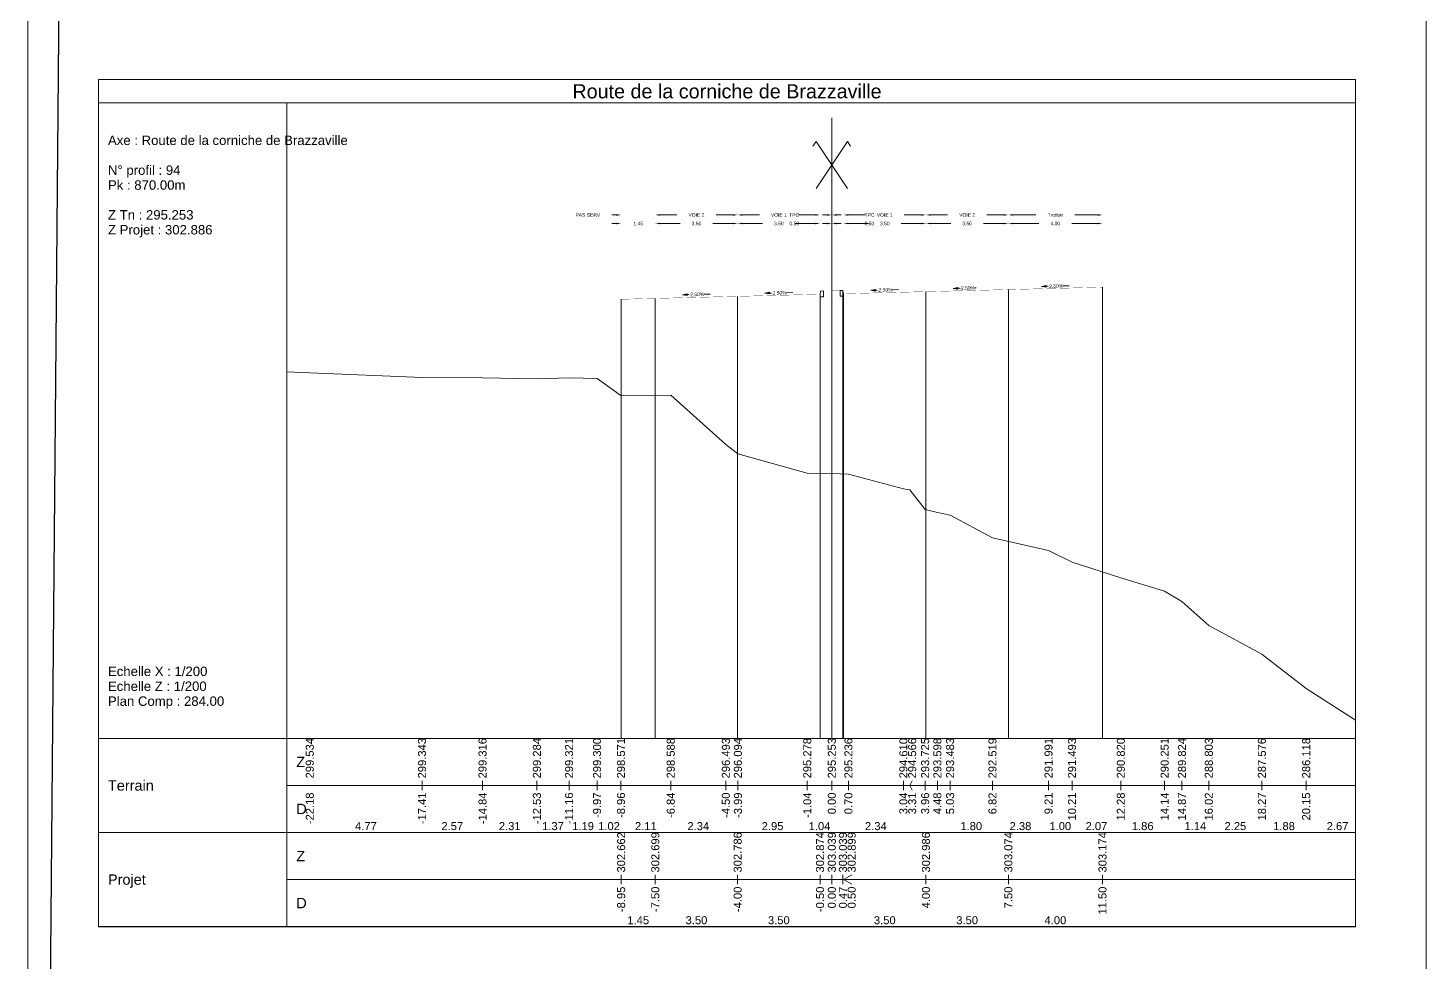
# Model space of a CAD drawing. Extents: x 0 to 74, y -372 to 1003.
# Drawn here: x 0 to 59.4, y 101.7 to 141.4 of the extents above; entities that cross this region are included whole.
import ezdxf
from ezdxf.enums import TextEntityAlignment as Align

# ---------------------------------------------------------------- set-up
doc = ezdxf.new("R2010")
doc.units = 0
doc.header["$LTSCALE"] = 2
doc.header["$PDSIZE"] = -0.004
doc.layers.get('0').update_dxf_attribs({"lineweight": 0})
for name, color, linetype, lineweight in [('Route - Profils type - Content session name', 7, 'Continuous', 0), ('Route - Profils type - PT VIA DRO', 5, 'Continuous', 0), ('Route - Profils type - PT VIA GAU', 5, 'Continuous', 0), ('Route - Route de la corniche de Brazzaville - PT - Cadre_P94', 7, 'Continuous', 0), ('Route - Route de la corniche de Brazzaville - PT - Terrain_P94', 5, 'Continuous', 0)]:
    doc.layers.add(name, color=color, linetype=linetype, lineweight=lineweight)
doc.styles.add('CadreTitre', font='arial.ttf', dxfattribs={"height": 0.003})
doc.styles.add('Cotation', font='arial.ttf')
doc.styles.add('CoteHor', font='arial.ttf', dxfattribs={"height": 0.0022})
doc.styles.add('CoteHorA', font='arial.ttf', dxfattribs={"height": 0.0022})
doc.styles.add('CoteTitre', font='arial.ttf', dxfattribs={"height": 0.0017})
doc.styles.add('CoteTitreA', font='arial.ttf', dxfattribs={"height": 0.0017})
doc.styles.add('CoteVert', font='arial.ttf', dxfattribs={"height": 0.0017})
doc.styles.add('CoteVertA', font='arial.ttf', dxfattribs={"height": 0.0017})
doc.styles.add('ProfilCartouche', font='arial.ttf', dxfattribs={"height": 0.002})
doc.dimstyles.new('BRAZZAVILLE', dxfattribs={"dimtxt": 0.15, "dimasz": 0.2, "dimexe": 0.5, "dimexo": 0.5, "dimgap": 0.5, "dimtad": 0, "dimzin": 0, "dimdsep": 46, "dimtxsty": 'Cotation', "dimsah": 1, "dimcen": 0.1, "dimse1": 1, "dimse2": 1, "dimclrd": 1, "dimclre": 256, "dimclrt": 1, "dimaunit": 2, "dimazin": 0, "dimtfac": 1, "dimtdec": 4, "dimtofl": 0, "dimtmove": 0, "dimatfit": 1, "dimfxl": 1, "dimtolj": 1, "dimtzin": 0, "dimlwd": 0, "dimlwe": 0, "dimarcsym": 0})
doc.dimstyles.get("Standard").update_dxf_attribs({"dimtxt": 0.18, "dimasz": 0.18, "dimexe": 0.18, "dimexo": 0.0625, "dimgap": 0.09, "dimtad": 0, "dimtih": 1, "dimtoh": 1, "dimdec": 4, "dimzin": 0, "dimdsep": 46, "dimtxsty": 'Standard', "dimcen": 0.09, "dimadec": 0, "dimazin": 0, "dimtfac": 1, "dimtdec": 4, "dimtofl": 0, "dimtmove": 0, "dimatfit": 3, "dimfxl": 1, "dimtolj": 1, "dimtzin": 0, "dimarcsym": 0})

# ---------------------------------------------------------------- blocks, each defined once
blk = doc.blocks.new('*D441')
at = {"layer": 'Defpoints', "color": 0, "transparency": 16777216}
for p in [(34.653, 133.056), (34.653, 133.052), (34.153, 130.056)]:
    blk.add_point(p, dxfattribs=at)
at = {"layer": 'Route - Profils type - PT VIA DRO', "color": 1, "lineweight": 0, "transparency": 16777216}
for p, q in [((33.953, 133.052), (33.753, 133.052)), ((34.853, 133.052), (35.053, 133.052))]:
    blk.add_line(p, q, dxfattribs=at)
at = {"layer": 'Route - Profils type - PT VIA DRO', "color": 1, "transparency": 16777216}
for points in [[(33.953, 133.085), (33.953, 133.019), (34.153, 133.052)], [(34.853, 133.085), (34.853, 133.019), (34.653, 133.052)]]:
    blk.add_solid(points, dxfattribs=at)
at = {"layer": 'Route - Profils type - PT VIA DRO', "color": 1, "transparency": 16777216, "insert": (35.748, 133.052), "char_height": 0.15, "attachment_point": 5, "style": 'Cotation'}
blk.add_mtext('\\A1;0.50', dxfattribs=at)
blk = doc.blocks.new('*D442')
at = {"layer": 'Defpoints', "color": 0, "transparency": 16777216}
for p in [(34.653, 133.056), (38.153, 133.056), (38.153, 133.052)]:
    blk.add_point(p, dxfattribs=at)
at = {"layer": 'Route - Profils type - PT VIA DRO', "color": 1, "lineweight": 0, "transparency": 16777216}
for p, q in [((34.853, 133.052), (35.709, 133.052)), ((37.953, 133.052), (37.098, 133.052))]:
    blk.add_line(p, q, dxfattribs=at)
at = {"layer": 'Route - Profils type - PT VIA DRO', "color": 1, "transparency": 16777216}
for points in [[(34.853, 133.085), (34.853, 133.019), (34.653, 133.052)], [(37.953, 133.085), (37.953, 133.019), (38.153, 133.052)]]:
    blk.add_solid(points, dxfattribs=at)
at = {"layer": 'Route - Profils type - PT VIA DRO', "color": 1, "transparency": 16777216, "insert": (36.403, 133.052), "char_height": 0.15, "attachment_point": 5, "style": 'Cotation'}
blk.add_mtext('\\A1;3.50', dxfattribs=at)
blk = doc.blocks.new('*D443')
at = {"layer": 'Defpoints', "color": 0, "transparency": 16777216}
for p in [(38.153, 133.056), (41.653, 133.056), (41.653, 133.052)]:
    blk.add_point(p, dxfattribs=at)
at = {"layer": 'Route - Profils type - PT VIA DRO', "color": 1, "lineweight": 0, "transparency": 16777216}
for p, q in [((38.353, 133.052), (39.209, 133.052)), ((41.453, 133.052), (40.598, 133.052))]:
    blk.add_line(p, q, dxfattribs=at)
at = {"layer": 'Route - Profils type - PT VIA DRO', "color": 1, "transparency": 16777216}
for points in [[(38.353, 133.085), (38.353, 133.019), (38.153, 133.052)], [(41.453, 133.085), (41.453, 133.019), (41.653, 133.052)]]:
    blk.add_solid(points, dxfattribs=at)
at = {"layer": 'Route - Profils type - PT VIA DRO', "color": 1, "transparency": 16777216, "insert": (39.903, 133.052), "char_height": 0.15, "attachment_point": 5, "style": 'Cotation'}
blk.add_mtext('\\A1;3.50', dxfattribs=at)
blk = doc.blocks.new('*D444')
at = {"layer": 'Defpoints', "color": 0, "transparency": 16777216}
for p in [(34.653, 133.415), (34.653, 132.856), (34.153, 130.056)]:
    blk.add_point(p, dxfattribs=at)
at = {"layer": 'Route - Profils type - PT VIA DRO', "color": 1, "lineweight": 0, "transparency": 16777216}
for p, q in [((33.953, 133.415), (33.753, 133.415)), ((34.853, 133.415), (35.053, 133.415))]:
    blk.add_line(p, q, dxfattribs=at)
at = {"layer": 'Route - Profils type - PT VIA DRO', "color": 1, "transparency": 16777216}
for points in [[(33.953, 133.449), (33.953, 133.382), (34.153, 133.415)], [(34.853, 133.449), (34.853, 133.382), (34.653, 133.415)]]:
    blk.add_solid(points, dxfattribs=at)
at = {"layer": 'Route - Profils type - PT VIA DRO', "color": 1, "transparency": 16777216, "insert": (35.756, 133.415), "char_height": 0.15, "attachment_point": 5, "style": 'Cotation'}
blk.add_mtext('\\A1;TPC', dxfattribs=at)
blk = doc.blocks.new('*D445')
at = {"layer": 'Defpoints', "color": 0, "transparency": 16777216}
for p in [(38.153, 133.415), (38.153, 133.056), (34.653, 132.856)]:
    blk.add_point(p, dxfattribs=at)
at = {"layer": 'Route - Profils type - PT VIA DRO', "color": 1, "lineweight": 0, "transparency": 16777216}
for p, q in [((34.853, 133.415), (35.585, 133.415)), ((37.953, 133.415), (37.221, 133.415))]:
    blk.add_line(p, q, dxfattribs=at)
at = {"layer": 'Route - Profils type - PT VIA DRO', "color": 1, "transparency": 16777216}
for points in [[(34.853, 133.449), (34.853, 133.382), (34.653, 133.415)], [(37.953, 133.449), (37.953, 133.382), (38.153, 133.415)]]:
    blk.add_solid(points, dxfattribs=at)
at = {"layer": 'Route - Profils type - PT VIA DRO', "color": 1, "transparency": 16777216, "insert": (36.403, 133.415), "char_height": 0.15, "attachment_point": 5, "style": 'Cotation'}
blk.add_mtext('\\A1;VOIE 1', dxfattribs=at)
blk = doc.blocks.new('*D446')
at = {"layer": 'Defpoints', "color": 0, "transparency": 16777216}
for p in [(38.153, 133.056), (41.653, 133.415), (41.653, 133.056)]:
    blk.add_point(p, dxfattribs=at)
at = {"layer": 'Route - Profils type - PT VIA DRO', "color": 1, "lineweight": 0, "transparency": 16777216}
for p, q in [((38.353, 133.415), (39.071, 133.415)), ((41.453, 133.415), (40.735, 133.415))]:
    blk.add_line(p, q, dxfattribs=at)
at = {"layer": 'Route - Profils type - PT VIA DRO', "color": 1, "transparency": 16777216}
for points in [[(38.353, 133.449), (38.353, 133.382), (38.153, 133.415)], [(41.453, 133.449), (41.453, 133.382), (41.653, 133.415)]]:
    blk.add_solid(points, dxfattribs=at)
at = {"layer": 'Route - Profils type - PT VIA DRO', "color": 1, "transparency": 16777216, "insert": (39.903, 133.415), "char_height": 0.15, "attachment_point": 5, "style": 'Cotation'}
blk.add_mtext('\\A1;VOIE 2', dxfattribs=at)
blk = doc.blocks.new('*D447')
at = {"layer": 'Defpoints', "color": 0, "transparency": 16777216}
for p in [(41.653, 133.056), (45.653, 133.056), (45.653, 133.052)]:
    blk.add_point(p, dxfattribs=at)
at = {"layer": 'Route - Profils type - PT VIA DRO', "color": 1, "lineweight": 0, "transparency": 16777216}
for p, q in [((41.853, 133.052), (42.955, 133.052)), ((45.453, 133.052), (44.351, 133.052))]:
    blk.add_line(p, q, dxfattribs=at)
at = {"layer": 'Route - Profils type - PT VIA DRO', "color": 1, "transparency": 16777216}
for points in [[(41.853, 133.085), (41.853, 133.019), (41.653, 133.052)], [(45.453, 133.085), (45.453, 133.019), (45.653, 133.052)]]:
    blk.add_solid(points, dxfattribs=at)
at = {"layer": 'Route - Profils type - PT VIA DRO', "color": 1, "transparency": 16777216, "insert": (43.653, 133.052), "char_height": 0.15, "attachment_point": 5, "style": 'Cotation'}
blk.add_mtext('\\A1;4.00', dxfattribs=at)
blk = doc.blocks.new('*D448')
at = {"layer": 'Defpoints', "color": 0, "transparency": 16777216}
for p in [(41.653, 133.056), (45.653, 133.415), (45.653, 133.056)]:
    blk.add_point(p, dxfattribs=at)
at = {"layer": 'Route - Profils type - PT VIA DRO', "color": 1, "lineweight": 0, "transparency": 16777216}
for p, q in [((41.853, 133.415), (42.822, 133.415)), ((45.453, 133.415), (44.484, 133.415))]:
    blk.add_line(p, q, dxfattribs=at)
at = {"layer": 'Route - Profils type - PT VIA DRO', "color": 1, "transparency": 16777216}
for points in [[(41.853, 133.449), (41.853, 133.382), (41.653, 133.415)], [(45.453, 133.449), (45.453, 133.382), (45.653, 133.415)]]:
    blk.add_solid(points, dxfattribs=at)
at = {"layer": 'Route - Profils type - PT VIA DRO', "color": 1, "transparency": 16777216, "insert": (43.653, 133.415), "char_height": 0.15, "attachment_point": 5, "style": 'Cotation'}
blk.add_mtext('\\A1;Trottoir', dxfattribs=at)
blk = doc.blocks.new('MENSURA_COTEPENTE_135')
at = {"layer": 'Route - Profils type - PT VIA DRO', "linetype": 'Continuous', "lineweight": 0}
blk.add_hatch(color=1, dxfattribs=at).paths.add_polyline_path([(0.18004, -3.83959), (0.17905, -3.83979), (0.18005, -3.83994)])
at = {"layer": 'Route - Profils type - PT VIA DRO', "color": 1, "linetype": 'Continuous', "lineweight": 0}
for p, q in [((0.18005, -3.83976), (0.18035, -3.83975)), ((0.18366, -3.83967), (0.18496, -3.83964))]:
    blk.add_line(p, q, dxfattribs=at)
at = {"layer": 'Route - Profils type - PT VIA DRO', "color": 1, "linetype": 'Continuous', "lineweight": 0, "flags": 128}
blk.add_lwpolyline([(0.18004, -3.83959), (0.17905, -3.83979), (0.18005, -3.83994), (0.18004, -3.83959)], close=True, dxfattribs=at)
at = {"layer": 'Route - Profils type - PT VIA DRO', "color": 1, "style": 'Cotation'}
blk.add_text('-2.50%', height=0.00075, rotation=1.4321, dxfattribs=at).set_placement((0.182, -3.83971), align=Align.MIDDLE_CENTER)
blk = doc.blocks.new('MENSURA_COTEPENTE_136')
at = {"layer": 'Route - Profils type - PT VIA DRO', "linetype": 'Continuous', "lineweight": 0}
blk.add_hatch(color=1, dxfattribs=at).paths.add_polyline_path([(0.19754, -3.83918), (0.19655, -3.83938), (0.19755, -3.83953)])
at = {"layer": 'Route - Profils type - PT VIA DRO', "color": 1, "linetype": 'Continuous', "lineweight": 0}
for p, q in [((0.19755, -3.83936), (0.19785, -3.83935)), ((0.20116, -3.83927), (0.2014, -3.83926))]:
    blk.add_line(p, q, dxfattribs=at)
at = {"layer": 'Route - Profils type - PT VIA DRO', "color": 1, "linetype": 'Continuous', "lineweight": 0, "flags": 128}
blk.add_lwpolyline([(0.19754, -3.83918), (0.19655, -3.83938), (0.19755, -3.83953), (0.19754, -3.83918)], close=True, dxfattribs=at)
at = {"layer": 'Route - Profils type - PT VIA DRO', "color": 1, "style": 'Cotation'}
blk.add_text('-2.50%', height=0.00075, rotation=1.4321, dxfattribs=at).set_placement((0.1995, -3.83931), align=Align.MIDDLE_CENTER)
blk = doc.blocks.new('MENSURA_COTEPENTE_137')
at = {"layer": 'Route - Profils type - PT VIA DRO', "linetype": 'Continuous', "lineweight": 0}
blk.add_hatch(color=1, dxfattribs=at).paths.add_polyline_path([(0.21629, -3.83876), (0.2153, -3.83896), (0.2163, -3.83911)])
at = {"layer": 'Route - Profils type - PT VIA DRO', "color": 1, "linetype": 'Continuous', "lineweight": 0}
for p, q in [((0.2163, -3.83893), (0.2166, -3.83893)), ((0.21991, -3.83884), (0.22121, -3.83881))]:
    blk.add_line(p, q, dxfattribs=at)
at = {"layer": 'Route - Profils type - PT VIA DRO', "color": 1, "linetype": 'Continuous', "lineweight": 0, "flags": 128}
blk.add_lwpolyline([(0.21629, -3.83876), (0.2153, -3.83896), (0.2163, -3.83911), (0.21629, -3.83876)], close=True, dxfattribs=at)
at = {"layer": 'Route - Profils type - PT VIA DRO', "color": 1, "style": 'Cotation'}
blk.add_text('-2.50%', height=0.00075, rotation=1.4321, dxfattribs=at).set_placement((0.21825, -3.83888), align=Align.MIDDLE_CENTER)
blk = doc.blocks.new('T2__mirroredMSX', base_point=(-6.713, 11.473))
at = {"linetype": 'Continuous', "flags": 128}
blk.add_lwpolyline([(-6.837, 11.703), (-6.863, 11.583), (-6.863, 11.473), (-6.713, 11.473), (-6.713, 11.723), (-6.818, 11.719, 0.339869)], format="xyb", close=True, dxfattribs=at)
blk = doc.blocks.new('*D452')
at = {"layer": 'Defpoints', "color": 0, "transparency": 16777216}
for p in [(33.653, 133.056), (33.653, 133.052), (34.153, 130.056)]:
    blk.add_point(p, dxfattribs=at)
at = {"layer": 'Route - Profils type - PT VIA GAU', "color": 1, "lineweight": 0, "transparency": 16777216}
for p, q in [((33.453, 133.052), (33.253, 133.052)), ((34.353, 133.052), (34.553, 133.052))]:
    blk.add_line(p, q, dxfattribs=at)
at = {"layer": 'Route - Profils type - PT VIA GAU', "color": 1, "transparency": 16777216}
for points in [[(33.453, 133.085), (33.453, 133.019), (33.653, 133.052)], [(34.353, 133.085), (34.353, 133.019), (34.153, 133.052)]]:
    blk.add_solid(points, dxfattribs=at)
at = {"layer": 'Route - Profils type - PT VIA GAU', "color": 1, "transparency": 16777216, "insert": (32.559, 133.052), "char_height": 0.15, "attachment_point": 5, "style": 'Cotation'}
blk.add_mtext('\\A1;0.50', dxfattribs=at)
blk = doc.blocks.new('*D453')
at = {"layer": 'Defpoints', "color": 0, "transparency": 16777216}
for p in [(30.153, 133.056), (33.653, 133.056), (30.153, 133.052)]:
    blk.add_point(p, dxfattribs=at)
at = {"layer": 'Route - Profils type - PT VIA GAU', "color": 1, "lineweight": 0, "transparency": 16777216}
for p, q in [((30.353, 133.052), (31.209, 133.052)), ((33.453, 133.052), (32.598, 133.052))]:
    blk.add_line(p, q, dxfattribs=at)
at = {"layer": 'Route - Profils type - PT VIA GAU', "color": 1, "transparency": 16777216}
for points in [[(30.353, 133.085), (30.353, 133.019), (30.153, 133.052)], [(33.453, 133.085), (33.453, 133.019), (33.653, 133.052)]]:
    blk.add_solid(points, dxfattribs=at)
at = {"layer": 'Route - Profils type - PT VIA GAU', "color": 1, "transparency": 16777216, "insert": (31.903, 133.052), "char_height": 0.15, "attachment_point": 5, "style": 'Cotation'}
blk.add_mtext('\\A1;3.50', dxfattribs=at)
blk = doc.blocks.new('*D454')
at = {"layer": 'Defpoints', "color": 0, "transparency": 16777216}
for p in [(26.653, 133.056), (30.153, 133.056), (26.653, 133.052)]:
    blk.add_point(p, dxfattribs=at)
at = {"layer": 'Route - Profils type - PT VIA GAU', "color": 1, "lineweight": 0, "transparency": 16777216}
for p, q in [((26.853, 133.052), (27.709, 133.052)), ((29.953, 133.052), (29.098, 133.052))]:
    blk.add_line(p, q, dxfattribs=at)
at = {"layer": 'Route - Profils type - PT VIA GAU', "color": 1, "transparency": 16777216}
for points in [[(26.853, 133.085), (26.853, 133.019), (26.653, 133.052)], [(29.953, 133.085), (29.953, 133.019), (30.153, 133.052)]]:
    blk.add_solid(points, dxfattribs=at)
at = {"layer": 'Route - Profils type - PT VIA GAU', "color": 1, "transparency": 16777216, "insert": (28.403, 133.052), "char_height": 0.15, "attachment_point": 5, "style": 'Cotation'}
blk.add_mtext('\\A1;3.50', dxfattribs=at)
blk = doc.blocks.new('*D455')
at = {"layer": 'Defpoints', "color": 0, "transparency": 16777216}
for p in [(33.653, 133.415), (33.653, 132.856), (34.153, 130.056)]:
    blk.add_point(p, dxfattribs=at)
at = {"layer": 'Route - Profils type - PT VIA GAU', "color": 1, "lineweight": 0, "transparency": 16777216}
for p, q in [((33.453, 133.415), (33.253, 133.415)), ((34.353, 133.415), (34.553, 133.415))]:
    blk.add_line(p, q, dxfattribs=at)
at = {"layer": 'Route - Profils type - PT VIA GAU', "color": 1, "transparency": 16777216}
for points in [[(33.453, 133.449), (33.453, 133.382), (33.653, 133.415)], [(34.353, 133.449), (34.353, 133.382), (34.153, 133.415)]]:
    blk.add_solid(points, dxfattribs=at)
at = {"layer": 'Route - Profils type - PT VIA GAU', "color": 1, "transparency": 16777216, "insert": (32.55, 133.415), "char_height": 0.15, "attachment_point": 5, "style": 'Cotation'}
blk.add_mtext('\\A1;TPC', dxfattribs=at)
blk = doc.blocks.new('*D456')
at = {"layer": 'Defpoints', "color": 0, "transparency": 16777216}
for p in [(30.153, 133.415), (30.153, 133.056), (33.653, 132.856)]:
    blk.add_point(p, dxfattribs=at)
at = {"layer": 'Route - Profils type - PT VIA GAU', "color": 1, "lineweight": 0, "transparency": 16777216}
for p, q in [((30.353, 133.415), (31.085, 133.415)), ((33.453, 133.415), (32.721, 133.415))]:
    blk.add_line(p, q, dxfattribs=at)
at = {"layer": 'Route - Profils type - PT VIA GAU', "color": 1, "transparency": 16777216}
for points in [[(30.353, 133.449), (30.353, 133.382), (30.153, 133.415)], [(33.453, 133.449), (33.453, 133.382), (33.653, 133.415)]]:
    blk.add_solid(points, dxfattribs=at)
at = {"layer": 'Route - Profils type - PT VIA GAU', "color": 1, "transparency": 16777216, "insert": (31.903, 133.415), "char_height": 0.15, "attachment_point": 5, "style": 'Cotation'}
blk.add_mtext('\\A1;VOIE 1', dxfattribs=at)
blk = doc.blocks.new('*D457')
at = {"layer": 'Defpoints', "color": 0, "transparency": 16777216}
for p in [(26.653, 133.415), (26.653, 133.056), (30.153, 133.056)]:
    blk.add_point(p, dxfattribs=at)
at = {"layer": 'Route - Profils type - PT VIA GAU', "color": 1, "lineweight": 0, "transparency": 16777216}
for p, q in [((26.853, 133.415), (27.571, 133.415)), ((29.953, 133.415), (29.235, 133.415))]:
    blk.add_line(p, q, dxfattribs=at)
at = {"layer": 'Route - Profils type - PT VIA GAU', "color": 1, "transparency": 16777216}
for points in [[(26.853, 133.449), (26.853, 133.382), (26.653, 133.415)], [(29.953, 133.449), (29.953, 133.382), (30.153, 133.415)]]:
    blk.add_solid(points, dxfattribs=at)
at = {"layer": 'Route - Profils type - PT VIA GAU', "color": 1, "transparency": 16777216, "insert": (28.403, 133.415), "char_height": 0.15, "attachment_point": 5, "style": 'Cotation'}
blk.add_mtext('\\A1;VOIE 2', dxfattribs=at)
blk = doc.blocks.new('*D458')
at = {"layer": 'Defpoints', "color": 0, "transparency": 16777216}
for p in [(25.203, 133.415), (25.203, 133.056), (26.653, 133.056)]:
    blk.add_point(p, dxfattribs=at)
at = {"layer": 'Route - Profils type - PT VIA GAU', "color": 1, "lineweight": 0, "transparency": 16777216}
for p, q in [((25.003, 133.415), (24.803, 133.415)), ((26.853, 133.415), (27.053, 133.415))]:
    blk.add_line(p, q, dxfattribs=at)
at = {"layer": 'Route - Profils type - PT VIA GAU', "color": 1, "transparency": 16777216}
for points in [[(25.003, 133.449), (25.003, 133.382), (25.203, 133.415)], [(26.853, 133.449), (26.853, 133.382), (26.653, 133.415)]]:
    blk.add_solid(points, dxfattribs=at)
at = {"layer": 'Route - Profils type - PT VIA GAU', "color": 1, "transparency": 16777216, "insert": (23.788, 133.415), "char_height": 0.15, "attachment_point": 5, "style": 'Cotation'}
blk.add_mtext('\\A1;PAS SERV', dxfattribs=at)
blk = doc.blocks.new('*D459')
at = {"layer": 'Defpoints', "color": 0, "transparency": 16777216}
for p in [(25.203, 133.056), (26.653, 133.056), (25.203, 133.052)]:
    blk.add_point(p, dxfattribs=at)
at = {"layer": 'Route - Profils type - PT VIA GAU', "color": 1, "lineweight": 0, "transparency": 16777216}
for p, q in [((25.003, 133.052), (24.803, 133.052)), ((26.853, 133.052), (27.053, 133.052))]:
    blk.add_line(p, q, dxfattribs=at)
at = {"layer": 'Route - Profils type - PT VIA GAU', "color": 1, "transparency": 16777216}
for points in [[(25.003, 133.085), (25.003, 133.019), (25.203, 133.052)], [(26.853, 133.085), (26.853, 133.019), (26.653, 133.052)]]:
    blk.add_solid(points, dxfattribs=at)
at = {"layer": 'Route - Profils type - PT VIA GAU', "color": 1, "transparency": 16777216, "insert": (25.928, 133.052), "char_height": 0.15, "attachment_point": 5, "style": 'Cotation'}
blk.add_mtext('\\A1;1.45', dxfattribs=at)
blk = doc.blocks.new('MENSURA_COTEPENTE_138')
at = {"layer": 'Route - Profils type - PT VIA GAU', "linetype": 'Continuous', "lineweight": 0}
blk.add_hatch(color=1, dxfattribs=at).paths.add_polyline_path([(0.15755, -3.84057), (0.15655, -3.84041), (0.15754, -3.84021)])
at = {"layer": 'Route - Profils type - PT VIA GAU', "color": 1, "linetype": 'Continuous', "lineweight": 0}
for p, q in [((0.15755, -3.84039), (0.15785, -3.84038)), ((0.16116, -3.8403), (0.16246, -3.84027))]:
    blk.add_line(p, q, dxfattribs=at)
at = {"layer": 'Route - Profils type - PT VIA GAU', "color": 1, "linetype": 'Continuous', "lineweight": 0, "flags": 128}
blk.add_lwpolyline([(0.15755, -3.84057), (0.15655, -3.84041), (0.15754, -3.84021), (0.15755, -3.84057)], close=True, dxfattribs=at)
at = {"layer": 'Route - Profils type - PT VIA GAU', "color": 1, "style": 'Cotation'}
blk.add_text('-2.50%', height=0.00075, rotation=-358.5679, dxfattribs=at).set_placement((0.1595, -3.84034), align=Align.MIDDLE_CENTER)
blk = doc.blocks.new('MENSURA_COTEPENTE_139')
at = {"layer": 'Route - Profils type - PT VIA GAU', "linetype": 'Continuous', "lineweight": 0}
blk.add_hatch(color=1, dxfattribs=at).paths.add_polyline_path([(0.14005, -3.84088), (0.13904, -3.84072), (0.14004, -3.84052)])
at = {"layer": 'Route - Profils type - PT VIA GAU', "color": 1, "linetype": 'Continuous', "lineweight": 0}
for p, q in [((0.14004, -3.8407), (0.14034, -3.84069)), ((0.14366, -3.84061), (0.14495, -3.84058))]:
    blk.add_line(p, q, dxfattribs=at)
at = {"layer": 'Route - Profils type - PT VIA GAU', "color": 1, "linetype": 'Continuous', "lineweight": 0, "flags": 128}
blk.add_lwpolyline([(0.14005, -3.84088), (0.13904, -3.84072), (0.14004, -3.84052), (0.14005, -3.84088)], close=True, dxfattribs=at)
at = {"layer": 'Route - Profils type - PT VIA GAU', "color": 1, "style": 'Cotation'}
blk.add_text('-2.50%', height=0.00075, rotation=-358.5679, dxfattribs=at).set_placement((0.142, -3.84065), align=Align.MIDDLE_CENTER)
blk = doc.blocks.new('T2', base_point=(-6.713, 11.473))
at = {"linetype": 'Continuous', "flags": 128}
blk.add_lwpolyline([(-6.837, 11.703), (-6.863, 11.583), (-6.863, 11.473), (-6.713, 11.473), (-6.713, 11.723), (-6.818, 11.719, 0.339869)], format="xyb", close=True, dxfattribs=at)

msp = doc.modelspace()

# ---------------------------------------------------------------- linework, layer by layer
at = {"flags": 128}
for points in [[(0, 100.17), (0, 142.17), (59.4, 142.17), (59.4, 100.17)], [(3, 103.17), (3, 139.17), (56.4, 139.17), (56.4, 103.17)]]:
    msp.add_lwpolyline(points, close=True, dxfattribs=at)
at = {"layer": 'Route - Profils type - PT VIA DRO', "color": 1, "linetype": 'Continuous', "flags": 128}
msp.add_lwpolyline([(34.153, 130.209, 0.01, 0.01, 0), (34.503, 130.209, 0.01, 0.01, 0), (34.623, 130.209, 0.01, 0.01, 0), (34.653, 130.069, 0.01, 0.01, 0), (38.153, 130.156, 0.01, 0.01, 0), (41.653, 130.244, 0.01, 0.01, 0), (45.653, 130.344, 0.01, 0.01, 0)], format="xyseb", dxfattribs=at)
at = {"layer": 'Route - Profils type - PT VIA GAU', "color": 1, "linetype": 'Continuous', "flags": 128}
msp.add_lwpolyline([(34.153, 130.184, 0.01, 0.01, 0), (33.683, 130.184, 0.01, 0.01, 0), (33.653, 130.044, 0.01, 0.01, 0), (30.153, 129.956, 0.01, 0.01, 0), (26.653, 129.869, 0.01, 0.01, 0), (25.203, 129.832, 0.01, 0.01, 0)], format="xyseb", dxfattribs=at)
at = {"layer": 'Route - Route de la corniche de Brazzaville - PT - Cadre_P94', "color": 7, "linetype": 'Continuous'}
for p, q in [((11, 138.17), (11, 103.17)), ((34.153, 133.539), (34.153, 137.539)), ((33.353, 136.339), (33.486, 136.539)), ((34.82, 134.539), (33.486, 136.539)), ((33.486, 134.539), (34.82, 136.539)), ((34.953, 136.339), (34.82, 136.539)), ((34.153, 111.17), (34.153, 133.539)), ((34.153, 111.17), (34.153, 130.209)), ((34.153, 111.17), (34.153, 130.209)), ((34.623, 111.17), (34.623, 130.209)), ((34.623, 111.17), (34.623, 130.209)), ((38.153, 111.17), (38.153, 130.156)), ((38.153, 111.17), (38.153, 130.156)), ((41.653, 111.17), (41.653, 130.244)), ((41.653, 111.17), (41.653, 130.244)), ((45.653, 111.17), (45.653, 130.344)), ((45.653, 111.17), (45.653, 130.344)), ((25.203, 111.17), (25.203, 129.832)), ((25.203, 111.17), (25.203, 129.832)), ((26.653, 111.17), (26.653, 129.869)), ((26.653, 111.17), (26.653, 129.869)), ((30.153, 111.17), (30.153, 129.956)), ((30.153, 111.17), (30.153, 129.956)), ((33.653, 111.17), (33.653, 130.044)), ((33.653, 111.17), (33.653, 130.044)), ((34.653, 111.17), (34.653, 130.069)), ((34.653, 111.17), (34.653, 130.069)), ((56.4, 111.17), (3, 111.17)), ((56.4, 109.17), (11, 109.17)), ((56.4, 107.17), (3, 107.17)), ((56.4, 107.17), (3, 107.17)), ((56.4, 107.17), (3, 107.17)), ((56.4, 107.17), (3, 107.17)), ((56.4, 107.17), (3, 107.17)), ((56.4, 107.17), (3, 107.17)), ((56.4, 107.17), (3, 107.17)), ((56.4, 105.17), (11, 105.17)), ((25.203, 105.37), (25.203, 105.17)), ((25.203, 104.97), (25.203, 105.17)), ((26.653, 105.37), (26.653, 105.17)), ((26.653, 104.97), (26.653, 105.17)), ((30.153, 105.37), (30.153, 105.17)), ((30.153, 104.97), (30.153, 105.17)), ((33.653, 105.37), (33.653, 105.17)), ((33.653, 104.97), (33.653, 105.17)), ((34.153, 105.37), (34.153, 105.17)), ((34.153, 104.97), (34.153, 105.17)), ((34.623, 105.37), (34.623, 105.17)), ((34.623, 104.97), (34.623, 105.17)), ((34.997, 105.37), (34.653, 105.17)), ((34.997, 104.97), (34.653, 105.17)), ((38.153, 105.37), (38.153, 105.17)), ((38.153, 104.97), (38.153, 105.17)), ((41.653, 105.37), (41.653, 105.17)), ((41.653, 104.97), (41.653, 105.17)), ((45.653, 105.37), (45.653, 105.17)), ((45.653, 104.97), (45.653, 105.17)), ((56.4, 103.17), (3, 103.17)), ((56.4, 103.17), (3, 103.17)), ((56.4, 103.17), (3, 103.17)), ((56.4, 103.17), (3, 103.17)), ((56.4, 103.17), (3, 103.17)), ((56.4, 103.17), (3, 103.17))]:
    msp.add_line(p, q, dxfattribs=at)
at = {"layer": 'Route - Route de la corniche de Brazzaville - PT - Cadre_P94', "color": 114, "linetype": 'Continuous'}
for p, q in [((16.744, 109.37), (16.744, 109.17)), ((19.312, 109.37), (19.312, 109.17)), ((21.622, 109.37), (21.622, 109.17)), ((22.989, 109.37), (22.989, 109.17)), ((24.179, 109.37), (24.179, 109.17)), ((25.196, 109.37), (25.196, 109.17)), ((27.31, 109.37), (27.31, 109.17)), ((29.65, 109.37), (29.65, 109.17)), ((30.162, 109.37), (30.162, 109.17)), ((33.11, 109.37), (33.11, 109.17)), ((34.153, 109.37), (34.153, 109.17)), ((34.858, 109.37), (34.858, 109.17)), ((37.193, 109.37), (37.193, 109.17)), ((37.567, 109.37), (37.465, 109.17)), ((38.118, 109.37), (38.118, 109.17)), ((38.638, 109.37), (38.638, 109.17)), ((39.179, 109.37), (39.179, 109.17)), ((40.978, 109.37), (40.978, 109.17)), ((43.361, 109.37), (43.361, 109.17)), ((44.359, 109.37), (44.359, 109.17)), ((46.432, 109.37), (46.432, 109.17)), ((48.294, 109.37), (48.294, 109.17)), ((49.028, 109.37), (49.028, 109.17)), ((50.171, 109.37), (50.171, 109.17)), ((52.425, 109.37), (52.425, 109.17)), ((54.307, 109.37), (54.307, 109.17)), ((16.744, 108.97), (16.744, 109.17)), ((19.312, 108.97), (19.312, 109.17)), ((21.622, 108.97), (21.622, 109.17)), ((22.989, 108.97), (22.989, 109.17)), ((24.179, 108.97), (24.179, 109.17)), ((25.196, 108.97), (25.196, 109.17)), ((27.31, 108.97), (27.31, 109.17)), ((29.65, 108.97), (29.65, 109.17)), ((30.162, 108.97), (30.162, 109.17)), ((33.11, 108.97), (33.11, 109.17)), ((34.153, 108.97), (34.153, 109.17)), ((34.858, 108.97), (34.858, 109.17)), ((37.193, 108.97), (37.193, 109.17)), ((37.567, 108.97), (37.465, 109.17)), ((38.118, 108.97), (38.118, 109.17)), ((38.638, 108.97), (38.638, 109.17)), ((39.179, 108.97), (39.179, 109.17)), ((40.978, 108.97), (40.978, 109.17)), ((43.361, 108.97), (43.361, 109.17)), ((44.359, 108.97), (44.359, 109.17)), ((46.432, 108.97), (46.432, 109.17)), ((48.294, 108.97), (48.294, 109.17)), ((49.028, 108.97), (49.028, 109.17)), ((50.171, 108.97), (50.171, 109.17)), ((52.425, 108.97), (52.425, 109.17)), ((54.307, 108.97), (54.307, 109.17))]:
    msp.add_line(p, q, dxfattribs=at)
at = {"layer": 'Route - Route de la corniche de Brazzaville - PT - Cadre_P94', "flags": 128}
msp.add_lwpolyline([(2.99, 103.16), (2.99, 138.18), (56.41, 138.18), (56.41, 103.16)], close=True, dxfattribs=at)
at = {"layer": 'Route - Route de la corniche de Brazzaville - PT - Terrain_P94', "color": 114, "linetype": 'Continuous', "flags": 128}
msp.add_lwpolyline([(11, 126.746), (11.973, 126.704), (16.744, 126.513), (19.312, 126.486), (21.622, 126.454), (22.989, 126.491), (24.179, 126.47), (25.196, 125.741), (27.31, 125.758), (29.65, 123.663), (30.162, 123.264), (33.11, 122.448), (34.153, 122.423), (34.858, 122.406), (37.193, 121.78), (37.465, 121.736), (38.118, 120.895), (38.638, 120.768), (39.179, 120.653), (40.978, 119.689), (43.361, 119.161), (44.359, 118.663), (46.432, 117.99), (48.294, 117.421), (49.028, 116.994), (50.171, 115.973), (52.425, 114.746), (54.307, 113.288), (56.4, 111.943)], dxfattribs=at)
msp.add_lwpolyline([(11, 126.746), (11.973, 126.704), (16.744, 126.513), (19.312, 126.486), (21.622, 126.454), (22.989, 126.491), (24.179, 126.47), (25.196, 125.741), (27.31, 125.758), (29.65, 123.663), (30.162, 123.264), (33.11, 122.448), (34.153, 122.423), (34.858, 122.406), (37.193, 121.78), (37.465, 121.736), (38.118, 120.895), (38.638, 120.768), (39.179, 120.653), (40.978, 119.689), (43.361, 119.161), (44.359, 118.663), (46.432, 117.99), (48.294, 117.421), (49.028, 116.994), (50.171, 115.973), (52.425, 114.746), (54.307, 113.288), (56.4, 111.943)], dxfattribs=at)

# ---------------------------------------------------------------- block references
at = {"layer": 'Route - Profils type - PT VIA DRO', "xscale": -1, "zscale": 200}
msp.add_blockref('T2__mirroredMSX', (34.503, 129.959), dxfattribs=at)
at = {"layer": 'Route - Profils type - PT VIA DRO', "xscale": 200, "yscale": 200, "zscale": 200}
for name in ['MENSURA_COTEPENTE_135', 'MENSURA_COTEPENTE_136', 'MENSURA_COTEPENTE_137']:
    msp.add_blockref(name, (0, 898.17), dxfattribs=at)
at = {"layer": 'Route - Profils type - PT VIA GAU', "xscale": 200, "yscale": 200, "zscale": 200}
for name in ['MENSURA_COTEPENTE_139', 'MENSURA_COTEPENTE_138']:
    msp.add_blockref(name, (0, 898.17), dxfattribs=at)
at = {"layer": 'Route - Profils type - PT VIA GAU', "zscale": 200}
msp.add_blockref('T2', (33.803, 129.934), dxfattribs=at)

# ---------------------------------------------------------------- texts
at = {"color": 7, "style": 'CadreTitre'}
msp.add_text('Route de la corniche de Brazzaville', height=0.6, dxfattribs=at).set_placement((29.7, 138.97), align=Align.TOP_CENTER)
at = {"style": 'ProfilCartouche'}
for s, p in [('Axe : Route de la corniche de Brazzaville', (3.4, 136.587)), ('N° profil : 94', (3.4, 135.32)), ('Pk : 870.00m', (3.4, 134.687)), ('Z Tn : 295.253', (3.4, 133.42)), ('Z Projet : 302.886', (3.4, 132.787)), ('Echelle X : 1/200', (3.4, 114.02)), ('Echelle Z : 1/200', (3.4, 113.387)), ('Plan Comp : 284.00', (3.4, 112.753))]:
    msp.add_text(s, height=0.4, dxfattribs=at).set_placement(p, align=Align.MIDDLE_LEFT)
at = {"layer": 'Route - Route de la corniche de Brazzaville - PT - Cadre_P94', "color": 114, "style": 'CoteVert'}
for s, p in [('299.534', (11.973, 109.47)), ('299.343', (16.744, 109.47)), ('299.316', (19.312, 109.47)), ('299.284', (21.622, 109.47)), ('299.321', (22.989, 109.47)), ('299.300', (24.179, 109.47)), ('298.571', (25.196, 109.47)), ('298.588', (27.31, 109.47)), ('296.493', (29.65, 109.47)), ('296.094', (30.162, 109.47)), ('295.278', (33.11, 109.47)), ('295.253', (34.153, 109.47)), ('295.236', (34.858, 109.47)), ('294.610', (37.193, 109.47)), ('294.566', (37.567, 109.47)), ('293.725', (38.118, 109.47)), ('293.598', (38.638, 109.47)), ('293.483', (39.179, 109.47)), ('292.519', (40.978, 109.47)), ('291.991', (43.361, 109.47)), ('291.493', (44.359, 109.47)), ('290.820', (46.432, 109.47)), ('290.251', (48.294, 109.47)), ('289.824', (49.028, 109.47)), ('288.803', (50.171, 109.47)), ('287.576', (52.425, 109.47)), ('286.118', (54.307, 109.47))]:
    msp.add_text(s, height=0.34, rotation=90, dxfattribs=at).set_placement(p, align=Align.MIDDLE_LEFT)
at = {"layer": 'Route - Route de la corniche de Brazzaville - PT - Cadre_P94', "color": 114, "style": 'CoteHor'}
for s, p in [('Z', (11.4, 110.17)), ('Terrain', (3.4, 109.17)), ('D', (11.4, 108.17))]:
    msp.add_text(s, height=0.44, dxfattribs=at).set_placement(p, align=Align.MIDDLE_LEFT)
at = {"layer": 'Route - Route de la corniche de Brazzaville - PT - Cadre_P94', "color": 114, "style": 'CoteVert'}
for s, p in [('-22.18', (11.973, 108.87)), ('-17.41', (16.744, 108.87)), ('-14.84', (19.312, 108.87)), ('-12.53', (21.622, 108.87)), ('-11.16', (22.989, 108.87)), ('-9.97', (24.179, 108.87)), ('-8.96', (25.196, 108.87)), ('-6.84', (27.31, 108.87)), ('-4.50', (29.65, 108.87)), ('-3.99', (30.162, 108.87)), ('-1.04', (33.11, 108.87)), ('0.00', (34.153, 108.87)), ('0.70', (34.858, 108.87)), ('3.04', (37.193, 108.87)), ('3.31', (37.567, 108.87)), ('3.96', (38.118, 108.87)), ('4.48', (38.638, 108.87)), ('5.03', (39.179, 108.87)), ('6.82', (40.978, 108.87)), ('9.21', (43.361, 108.87)), ('10.21', (44.359, 108.87)), ('12.28', (46.432, 108.87)), ('14.14', (48.294, 108.87)), ('14.87', (49.028, 108.87)), ('16.02', (50.171, 108.87)), ('18.27', (52.425, 108.87)), ('20.15', (54.307, 108.87))]:
    msp.add_text(s, height=0.34, rotation=90, dxfattribs=at).set_placement(p, align=Align.MIDDLE_RIGHT)
at = {"layer": 'Route - Route de la corniche de Brazzaville - PT - Cadre_P94', "color": 114, "style": 'CoteTitre'}
for s, p in [('4.77', (14.358, 107.17)), ('2.57', (18.028, 107.17)), ('2.31', (20.467, 107.17)), ('1.37', (22.305, 107.17)), ('1.19', (23.584, 107.17)), ('1.02', (24.687, 107.17)), ('2.11', (26.253, 107.17)), ('2.34', (28.48, 107.17)), ('2.95', (31.636, 107.17)), ('1.04', (33.632, 107.17)), ('2.34', (36.025, 107.17)), ('1.80', (40.078, 107.17)), ('2.38', (42.169, 107.17)), ('1.00', (43.86, 107.17)), ('2.07', (45.396, 107.17)), ('1.86', (47.363, 107.17)), ('1.14', (49.599, 107.17)), ('2.25', (51.298, 107.17)), ('1.88', (53.366, 107.17)), ('2.67', (55.641, 107.17))]:
    msp.add_text(s, height=0.34, dxfattribs=at).set_placement(p, align=Align.BOTTOM_CENTER)
at = {"layer": 'Route - Route de la corniche de Brazzaville - PT - Cadre_P94', "color": 7, "style": 'CoteVertA'}
for s, p in [('302.662', (25.203, 105.47)), ('302.699', (26.653, 105.47)), ('302.786', (30.153, 105.47)), ('302.874', (33.653, 105.47)), ('303.039', (34.153, 105.47)), ('303.039', (34.623, 105.47)), ('302.899', (34.997, 105.47)), ('302.986', (38.153, 105.47)), ('303.074', (41.653, 105.47)), ('303.174', (45.653, 105.47))]:
    msp.add_text(s, height=0.34, rotation=90, dxfattribs=at).set_placement(p, align=Align.MIDDLE_LEFT)
at = {"layer": 'Route - Route de la corniche de Brazzaville - PT - Cadre_P94', "color": 7, "style": 'CoteHorA'}
for s, p in [('Z', (11.4, 106.17)), ('Projet', (3.4, 105.17)), ('D', (11.4, 104.17))]:
    msp.add_text(s, height=0.44, dxfattribs=at).set_placement(p, align=Align.MIDDLE_LEFT)
at = {"layer": 'Route - Route de la corniche de Brazzaville - PT - Cadre_P94', "color": 7, "style": 'CoteVertA'}
for s, p in [('-8.95', (25.203, 104.87)), ('-7.50', (26.653, 104.87)), ('-4.00', (30.153, 104.87)), ('-0.50', (33.653, 104.87)), ('0.00', (34.153, 104.87)), ('0.47', (34.623, 104.87)), ('0.50', (34.997, 104.87)), ('4.00', (38.153, 104.87)), ('7.50', (41.653, 104.87)), ('11.50', (45.653, 104.87))]:
    msp.add_text(s, height=0.34, rotation=90, dxfattribs=at).set_placement(p, align=Align.MIDDLE_RIGHT)
at = {"layer": 'Route - Route de la corniche de Brazzaville - PT - Cadre_P94', "color": 7, "style": 'CoteTitreA'}
for s, p in [('1.45', (25.928, 103.17)), ('3.50', (28.403, 103.17)), ('3.50', (31.903, 103.17)), ('3.50', (36.403, 103.17)), ('3.50', (39.903, 103.17)), ('4.00', (43.653, 103.17))]:
    msp.add_text(s, height=0.34, dxfattribs=at).set_placement(p, align=Align.BOTTOM_CENTER)

# ---------------------------------------------------------------- dimensions: what is measured, and where the dimension line sits
at = {"layer": 'Route - Profils type - PT VIA DRO'}
for base, p1, p2, text, picture, middle in [((34.653, 133.415), (34.153, 130.056), (34.653, 132.856), 'TPC', '*D444', (35.756, 133.415)), ((34.653, 133.052), (34.153, 130.056), (34.653, 133.056), '0.50', '*D441', (35.748, 133.052)), ((38.153, 133.415), (34.653, 132.856), (38.153, 133.056), 'VOIE 1', '*D445', (36.403, 133.415)), ((38.153, 133.052), (34.653, 133.056), (38.153, 133.056), '3.50', '*D442', (36.403, 133.052)), ((41.653, 133.415), (38.153, 133.056), (41.653, 133.056), 'VOIE 2', '*D446', (39.903, 133.415)), ((41.653, 133.052), (38.153, 133.056), (41.653, 133.056), '3.50', '*D443', (39.903, 133.052)), ((45.653, 133.415), (41.653, 133.056), (45.653, 133.056), 'Trottoir', '*D448', (43.653, 133.415)), ((45.653, 133.052), (41.653, 133.056), (45.653, 133.056), '4.00', '*D447', (43.653, 133.052))]:
    dim = msp.add_linear_dim(base=base, p1=p1, p2=p2, text=text, dimstyle='BRAZZAVILLE', override={"dimscale": 1, "dimclrt": 1}, dxfattribs=at)
    dim.commit()
    dim.dimension.update_dxf_attribs({"geometry": picture, "text_midpoint": middle})
at = {"layer": 'Route - Profils type - PT VIA GAU'}
for base, p1, p2, text, picture, middle in [((25.203, 133.415), (26.653, 133.056), (25.203, 133.056), 'PAS SERV', '*D458', (23.788, 133.415)), ((25.203, 133.052), (26.653, 133.056), (25.203, 133.056), '1.45', '*D459', (25.928, 133.052)), ((26.653, 133.415), (30.153, 133.056), (26.653, 133.056), 'VOIE 2', '*D457', (28.403, 133.415)), ((26.653, 133.052), (30.153, 133.056), (26.653, 133.056), '3.50', '*D454', (28.403, 133.052)), ((30.153, 133.415), (33.653, 132.856), (30.153, 133.056), 'VOIE 1', '*D456', (31.903, 133.415)), ((30.153, 133.052), (33.653, 133.056), (30.153, 133.056), '3.50', '*D453', (31.903, 133.052)), ((33.653, 133.415), (34.153, 130.056), (33.653, 132.856), 'TPC', '*D455', (32.55, 133.415)), ((33.653, 133.052), (34.153, 130.056), (33.653, 133.056), '0.50', '*D452', (32.559, 133.052))]:
    dim = msp.add_linear_dim(base=base, p1=p1, p2=p2, text=text, dimstyle='BRAZZAVILLE', override={"dimscale": 1, "dimclrt": 1}, dxfattribs=at)
    dim.commit()
    dim.dimension.update_dxf_attribs({"geometry": picture, "text_midpoint": middle})

# ---------------------------------------------------------------- leaders
at = {"layer": 'Route - Profils type - Content session name', "linetype": 'Continuous'}
msp.add_leader([(4.318, 477.474), (0.017, -2.209)], dimstyle='Standard', override={"dimasz": 0, "dimldrblk": 'None'}, dxfattribs=at)

doc.saveas('drawing.dxf')
